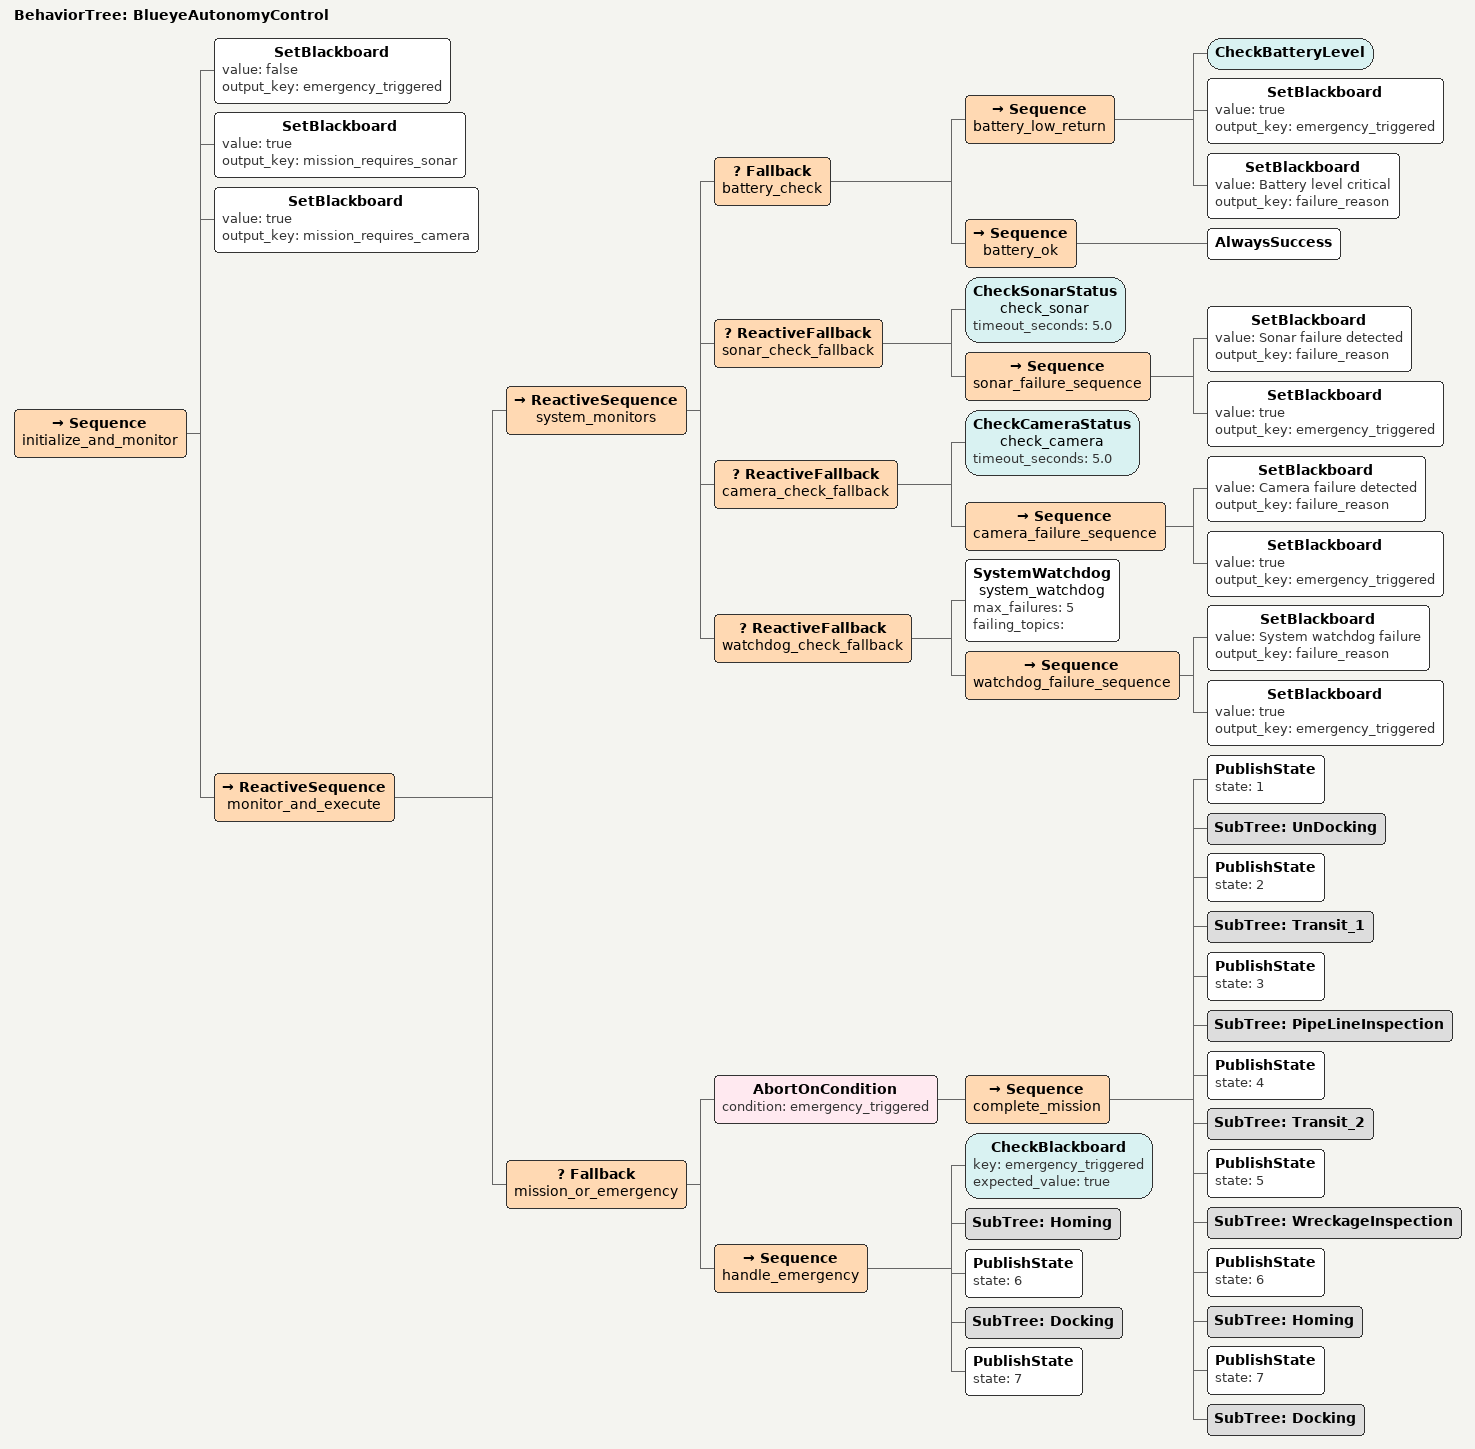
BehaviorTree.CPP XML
<?xml version="1.0" encoding="UTF-8"?>
<root BTCPP_format="4"
      main_tree_to_execute="BlueyeAutonomyControl">
  <include path="UnDocking.xml"/>

  <include path="Transit_1.xml"/>

  <include path="Transit_2.xml"/>

  <include path="PipeLineInspection.xml"/>

  <include path="WreckageInspection.xml"/>

  <include path="Homing.xml"/>

  <include path="Docking.xml"/>

  <include path="SystemMonitor.xml"/>

  <BehaviorTree ID="BlueyeAutonomyControl">
    <Sequence name="initialize_and_monitor">
      <SetBlackboard value="false"
                     output_key="emergency_triggered"/>
      <SetBlackboard value="true"
                     output_key="mission_requires_sonar"/>
      <SetBlackboard value="true"
                     output_key="mission_requires_camera"/>
      <ReactiveSequence name="monitor_and_execute">
        <ReactiveSequence name="system_monitors">
          <Fallback name="battery_check">
            <Sequence name="battery_low_return">
              <CheckBatteryLevel/>
              <SetBlackboard value="true"
                             output_key="emergency_triggered"/>
              <SetBlackboard value="Battery level critical"
                             output_key="failure_reason"/>
            </Sequence>
            <Sequence name="battery_ok">
              <AlwaysSuccess/>
            </Sequence>
          </Fallback>
          <ReactiveFallback name="sonar_check_fallback">
            <CheckSonarStatus name="check_sonar"
                              timeout_seconds="5.0"/>
            <Sequence name="sonar_failure_sequence">
              <SetBlackboard value="Sonar failure detected"
                             output_key="failure_reason"/>
              <SetBlackboard value="true"
                             output_key="emergency_triggered"/>
            </Sequence>
          </ReactiveFallback>
          <ReactiveFallback name="camera_check_fallback">
            <CheckCameraStatus name="check_camera"
                               timeout_seconds="5.0"/>
            <Sequence name="camera_failure_sequence">
              <SetBlackboard value="Camera failure detected"
                             output_key="failure_reason"/>
              <SetBlackboard value="true"
                             output_key="emergency_triggered"/>
            </Sequence>
          </ReactiveFallback>
          <ReactiveFallback name="watchdog_check_fallback">
            <SystemWatchdog name="system_watchdog"
                            max_failures="5"
                            failing_topics=""/>
            <Sequence name="watchdog_failure_sequence">
              <SetBlackboard value="System watchdog failure"
                             output_key="failure_reason"/>
              <SetBlackboard value="true"
                             output_key="emergency_triggered"/>
            </Sequence>
          </ReactiveFallback>
        </ReactiveSequence>
        <Fallback name="mission_or_emergency">
          <AbortOnCondition condition="emergency_triggered">
            <Sequence name="complete_mission">
              <PublishState state="1"/>
              <SubTree ID="UnDocking"/>
              <PublishState state="2"/>
              <SubTree ID="Transit_1"/>
              <PublishState state="3"/>
              <SubTree ID="PipeLineInspection"/>
              <PublishState state="4"/>
              <SubTree ID="Transit_2"/>
              <PublishState state="5"/>
              <SubTree ID="WreckageInspection"/>
              <PublishState state="6"/>
              <SubTree ID="Homing"/>
              <PublishState state="7"/>
              <SubTree ID="Docking"/>
            </Sequence>
          </AbortOnCondition>
          <Sequence name="handle_emergency">
            <CheckBlackboard key="emergency_triggered"
                             expected_value="true"/>
            <SubTree ID="Homing"/>
            <PublishState state="6"/>
            <SubTree ID="Docking"/>
            <PublishState state="7"/>
          </Sequence>
        </Fallback>
      </ReactiveSequence>
    </Sequence>
  </BehaviorTree>

</root>
